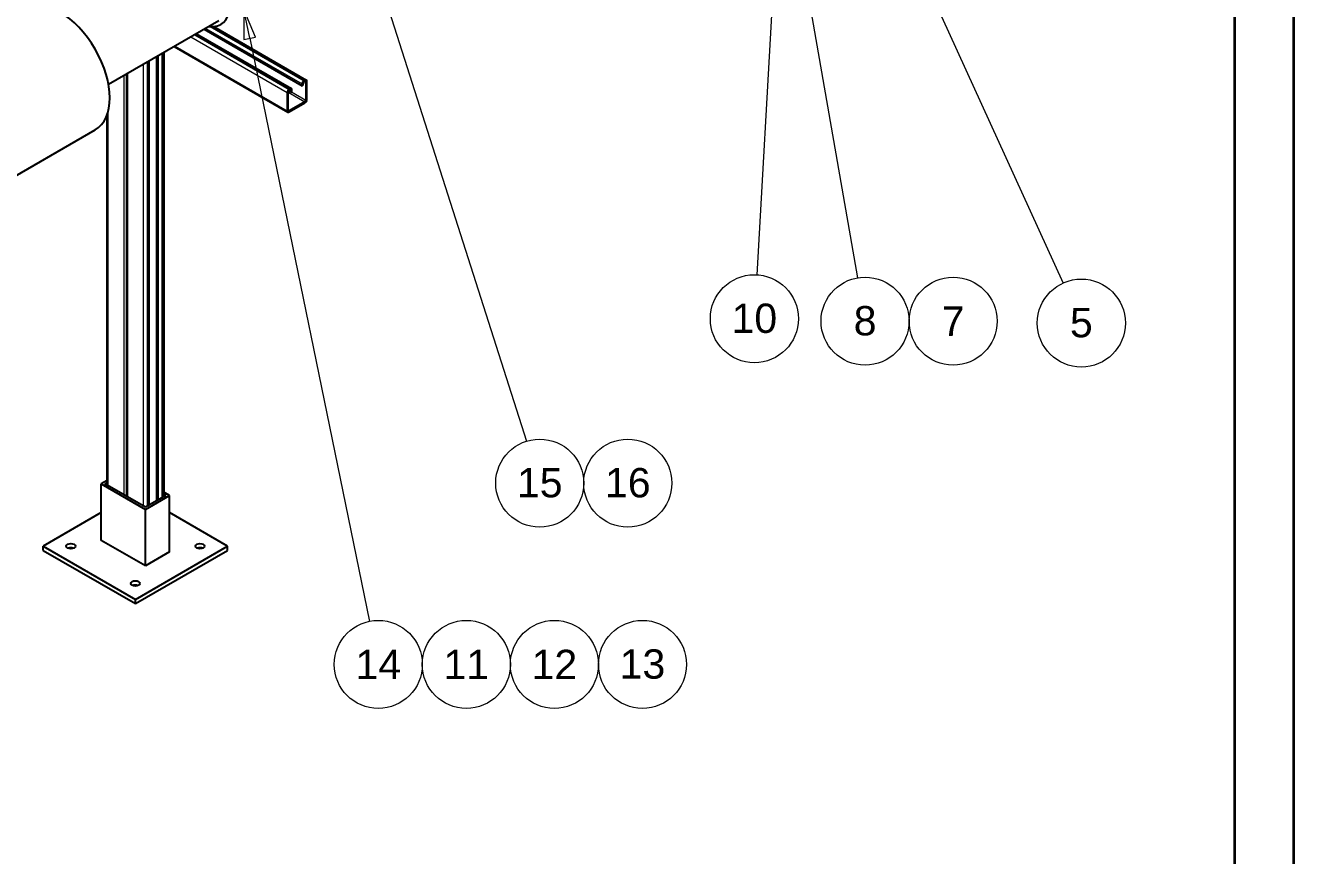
# Model space of a CAD drawing. Header units: millimetres. Extents: x 0 to 8400, y 0 to 5940.
# Drawn here: x 6240 to 8400, y 3327 to 4742 of the extents above; entities that cross this region are included whole.
import ezdxf

# ---------------------------------------------------------------- set-up
doc = ezdxf.new("R2010")
doc.units = ezdxf.units.MM
doc.header["$LTSCALE"] = 20
doc.layers.get('0').update_dxf_attribs({"lineweight": 18})
for name, color, linetype, lineweight in [('Border', 7, 'Continuous', 35), ('Symbol', 7, 'Continuous', 18), ('Visible', 7, 'Continuous', 25), ('Visible Narrow', 7, 'Continuous', 18)]:
    doc.layers.add(name, color=color, linetype=linetype, lineweight=lineweight)
doc.styles.add('Note Text', font='arial.ttf')

# ---------------------------------------------------------------- blocks, each defined once
blk = doc.blocks.new('Borders Bigadan Border')
at = {"layer": 'Border'}
for p, q in [((420, 297), (420, 0)), ((415, 5), (415, 292))]:
    blk.add_line(p, q, dxfattribs=at)
blk = doc.blocks.new('Balloon3')
at = {"layer": 'Symbol'}
for p, q in [((331.09, 235.98), (330.59, 238.43)), ((331.58, 236.08), (330.59, 238.43)), ((330.59, 238.43), (330.6, 235.88)), ((330.6, 235.88), (331.58, 236.08)), ((331.09, 235.98), (341.29, 186.29))]:
    blk.add_line(p, q, dxfattribs=at)
at = {"layer": 'Symbol', "flags": 128}
blk.add_lwpolyline([(331.58, 236.08), (330.59, 238.43), (330.6, 235.88), (331.58, 236.08)], dxfattribs=at)
at = {"layer": 'Symbol'}
for centre in [(342.04, 182.62), (349.54, 182.62), (357.04, 182.62), (364.54, 182.62)]:
    blk.add_circle(centre, 3.75, dxfattribs=at)
blk.add_solid([(331.58, 236.08), (330.59, 238.43), (330.6, 235.88), (331.58, 236.08)], dxfattribs=at)
at = {"layer": 'Symbol', "char_height": 2.5, "attachment_point": 5, "style": 'Note Text'}
for s, insert in [('14', (342.04, 182.62)), ('11', (349.54, 182.62)), ('12', (357.04, 182.62)), ('13', (364.54, 182.64))]:
    blk.add_mtext(s, dxfattribs=dict(at, insert=insert))
blk = doc.blocks.new('Balloon6')
at = {"layer": 'Symbol'}
for p, q in [((375.65, 256.97), (375.58, 254.42)), ((376.07, 254.5), (375.65, 256.97)), ((376.57, 254.59), (375.65, 256.97)), ((375.58, 254.42), (376.57, 254.59)), ((376.07, 254.5), (382.86, 215.56))]:
    blk.add_line(p, q, dxfattribs=at)
at = {"layer": 'Symbol', "flags": 128}
blk.add_lwpolyline([(376.57, 254.59), (375.65, 256.97), (375.58, 254.42), (376.57, 254.59)], dxfattribs=at)
at = {"layer": 'Symbol'}
for centre in [(383.5, 211.87), (391, 211.87)]:
    blk.add_circle(centre, 3.75, dxfattribs=at)
blk.add_solid([(376.57, 254.59), (375.65, 256.97), (375.58, 254.42), (376.57, 254.59)], dxfattribs=at)
at = {"layer": 'Symbol', "char_height": 2.5, "attachment_point": 5, "style": 'Note Text'}
for s, insert in [('8', (383.5, 211.89)), ('7', (391, 211.87))]:
    blk.add_mtext(s, dxfattribs=dict(at, insert=insert))
blk = doc.blocks.new('Balloon7')
at = {"layer": 'Symbol'}
for p, q in [((376.04, 246.73), (375.4, 244.26)), ((375.9, 244.23), (376.04, 246.73)), ((376.4, 244.2), (376.04, 246.73)), ((375.9, 244.23), (374.28, 215.81)), ((375.4, 244.26), (376.4, 244.2))]:
    blk.add_line(p, q, dxfattribs=at)
at = {"layer": 'Symbol', "flags": 128}
blk.add_lwpolyline([(376.4, 244.2), (376.04, 246.73), (375.4, 244.26), (376.4, 244.2)], dxfattribs=at)
at = {"layer": 'Symbol'}
blk.add_circle((374.07, 212.08), 3.75, dxfattribs=at)
blk.add_solid([(376.4, 244.2), (376.04, 246.73), (375.4, 244.26), (376.4, 244.2)], dxfattribs=at)
at = {"layer": 'Symbol', "insert": (374.07, 212.1), "char_height": 2.5, "attachment_point": 5, "style": 'Note Text'}
blk.add_mtext('10', dxfattribs=at)
blk = doc.blocks.new('Balloon8')
at = {"layer": 'Symbol'}
for p, q in [((387.77, 242.74), (386.73, 245.02)), ((388.22, 242.95), (386.73, 245.02)), ((386.73, 245.02), (387.31, 242.54)), ((387.31, 242.54), (388.22, 242.95)), ((387.77, 242.74), (400.37, 215.11))]:
    blk.add_line(p, q, dxfattribs=at)
at = {"layer": 'Symbol', "flags": 128}
blk.add_lwpolyline([(388.22, 242.95), (386.73, 245.02), (387.31, 242.54), (388.22, 242.95)], dxfattribs=at)
at = {"layer": 'Symbol'}
blk.add_circle((401.92, 211.71), 3.75, dxfattribs=at)
blk.add_solid([(388.22, 242.95), (386.73, 245.02), (387.31, 242.54), (388.22, 242.95)], dxfattribs=at)
at = {"layer": 'Symbol', "insert": (401.92, 211.73), "char_height": 2.5, "attachment_point": 5, "style": 'Note Text'}
blk.add_mtext('5', dxfattribs=at)
blk = doc.blocks.new('Balloon9')
at = {"layer": 'Symbol'}
for p, q in [((342.98, 238.28), (342.23, 240.66)), ((343.46, 238.43), (342.23, 240.66)), ((342.23, 240.66), (342.51, 238.12)), ((342.51, 238.12), (343.46, 238.43)), ((342.98, 238.28), (354.65, 201.64))]:
    blk.add_line(p, q, dxfattribs=at)
at = {"layer": 'Symbol', "flags": 128}
blk.add_lwpolyline([(343.46, 238.43), (342.23, 240.66), (342.51, 238.12), (343.46, 238.43)], dxfattribs=at)
at = {"layer": 'Symbol'}
for centre in [(355.79, 198.07), (363.29, 198.07)]:
    blk.add_circle(centre, 3.75, dxfattribs=at)
blk.add_solid([(343.46, 238.43), (342.23, 240.66), (342.51, 238.12), (343.46, 238.43)], dxfattribs=at)
at = {"layer": 'Symbol', "char_height": 2.5, "attachment_point": 5, "style": 'Note Text'}
for s, insert in [('15', (355.79, 198.09)), ('16', (363.29, 198.09))]:
    blk.add_mtext(s, dxfattribs=dict(at, insert=insert))

msp = doc.modelspace()

# ---------------------------------------------------------------- linework, layer by layer
at = {"layer": 'Visible'}
for p, q in [((6569.34, 4749.15), (6381.24, 4640.56)), ((6544.45, 4734.78), (6711.15, 4638.53)), ((6559.83, 4739.74), (6718.16, 4648.33)), ((6530.98, 4727), (6692.71, 4633.63)), ((6475.26, 4694.83), (6475.26, 3938.25)), ((6493.33, 4705.27), (6686.61, 4593.68)), ((6449.8, 4680.14), (6449.8, 3923.55)), ((6463.27, 4687.91), (6463.27, 3931.33)), ((6412.15, 4658.4), (6412.15, 3938.61)), ((6715.94, 4648.11), (6714.29, 4647.15)), ((6714.29, 4645.34), (6715.94, 4646.29)), ((6717.51, 4645.38), (6717.51, 4614.09)), ((6719.08, 4614.99), (6719.08, 4646.29)), ((6685.69, 4627.01), (6685.69, 4595.71)), ((6687.26, 4596.62), (6687.26, 4627.92)), ((6687.99, 4629.86), (6692.06, 4627.51)), ((6690.49, 4633.41), (6688.84, 4632.46)), ((6688.84, 4630.64), (6690.49, 4631.59)), ((6692.06, 4630.69), (6692.06, 4627.51)), ((6692.06, 4627.51), (6693.63, 4628.42)), ((6693.63, 4628.42), (6693.63, 4631.59)), ((6711.15, 4641.71), (6711.15, 4638.53)), ((6711.15, 4638.53), (6712.72, 4639.44)), ((6712.72, 4639.44), (6712.72, 4642.62)), ((6715.94, 4611.36), (6688.84, 4595.71)), ((6688.84, 4593.9), (6715.94, 4609.55)), ((6378.76, 3957.89), (6378.76, 4588.94)), ((6085.25, 4405.52), (6358.67, 4563.37)), ((6378.76, 3965.64), (6368.91, 3959.95)), ((6368.91, 3959.95), (6444.02, 3916.59)), ((6368.91, 3863.79), (6368.91, 3959.95)), ((6375.19, 3959.95), (6378.76, 3962.01)), ((6444.02, 3920.21), (6375.19, 3959.95)), ((6478.82, 3940.31), (6444.02, 3920.21)), ((6444.02, 3916.59), (6485.11, 3940.31)), ((6485.11, 3940.31), (6475.26, 3946)), ((6475.26, 3942.37), (6478.82, 3940.31)), ((6485.11, 3844.14), (6485.11, 3940.31)), ((6368.91, 3911.14), (6269.87, 3853.96)), ((6444.02, 3820.42), (6444.02, 3916.59)), ((6584.14, 3853.96), (6485.11, 3911.14)), ((6269.87, 3853.96), (6427.01, 3763.24)), ((6269.87, 3846.71), (6269.87, 3853.96)), ((6269.87, 3846.71), (6427.01, 3755.99)), ((6444.02, 3820.42), (6368.91, 3863.79)), ((6427.01, 3763.24), (6584.14, 3853.96)), ((6427.01, 3755.99), (6584.14, 3846.71)), ((6584.14, 3846.71), (6584.14, 3853.96)), ((6485.11, 3844.14), (6444.02, 3820.42)), ((6427.01, 3755.99), (6427.01, 3763.24))]:
    msp.add_line(p, q, dxfattribs=at)
for centre, major_axis, start_param, end_param in [((6299.14, 4666.48), (-59.53, 103.11), 3.1415927, 6.2831853), ((6537.59, 4804.15), (35.28, -61.1), 5.8321585, 7.005744), ((6551.54, 4745.52), (10.56, 0), 4.807038, 5.143581), ((6714.29, 4643.52), (-2.22, -3.85), 3.9269908, 5.4977871), ((6714.29, 4643.52), (1.11, 1.92), 0.7853982, 2.3561945), ((6715.94, 4644.48), (2.22, 3.85), 5.4977871, 7.0685835), ((6715.94, 4644.48), (1.11, 1.92), 5.4977871, 7.0685835), ((6688.84, 4628.83), (-2.22, -3.85), 3.9269908, 5.4977871), ((6688.84, 4628.83), (1.11, 1.92), 0.7853982, 2.3561945), ((6690.49, 4629.78), (2.22, 3.85), 5.4977871, 7.0685835), ((6690.49, 4629.78), (1.11, 1.92), 5.4977871, 7.0685835), ((6715.94, 4613.18), (2.22, 3.85), 3.9269908, 5.4977871), ((6715.94, 4613.18), (-1.11, -1.92), 0.7853982, 2.3561945), ((6688.84, 4597.53), (-2.22, -3.85), 5.4977871, 7.0685835), ((6688.84, 4597.53), (-1.11, -1.92), 5.4977871, 7.0685835), ((6317.01, 3846.71), (-7.78, 0), 4.0825494, 5.3422285), ((6537, 3846.71), (-7.78, 0), 4.0825494, 5.3422285), ((6427.01, 3783.2), (-7.78, 0), 4.0825494, 5.3422285)]:
    msp.add_ellipse(centre, major_axis=major_axis, ratio=0.5773503, start_param=start_param, end_param=end_param, dxfattribs=at)
for centre in [(6317.01, 3853.96), (6537, 3853.96), (6427.01, 3790.46)]:
    msp.add_ellipse(centre, major_axis=(7.78, 0), ratio=0.5773503, dxfattribs=at)
at = {"layer": 'Visible Narrow'}
for p, q in [((6547.2, 4736.37), (6711.15, 4641.71)), ((6554.15, 4739.61), (6714.29, 4647.15)), ((6557, 4739.87), (6715.94, 4648.11)), ((6521.74, 4721.67), (6685.69, 4627.01)), ((6528.03, 4725.3), (6688.84, 4632.46)), ((6529.68, 4726.25), (6690.49, 4633.41)), ((6466.02, 4689.5), (6466.02, 3932.92)), ((6472.3, 4693.13), (6472.3, 3936.54)), ((6473.95, 4694.08), (6473.95, 3937.5)), ((6494.63, 4706.02), (6685.69, 4595.71)), ((6440.56, 4674.8), (6440.56, 3922.21)), ((6446.85, 4678.43), (6446.85, 3921.85)), ((6448.5, 3922.8), (6448.5, 4679.38)), ((6407.17, 4655.52), (6407.17, 3941.49)), ((6413.46, 4659.15), (6413.46, 3937.86)), ((6715.94, 4646.29), (6717.51, 4645.38)), ((6687.26, 4627.92), (6715.94, 4611.36)), ((6690.49, 4631.59), (6692.06, 4630.69)), ((6693.16, 4628.15), (6717.51, 4614.09)), ((6380.07, 4592.96), (6380.07, 3957.14)), ((6687.26, 4596.62), (6688.84, 4595.71))]:
    msp.add_line(p, q, dxfattribs=at)

# ---------------------------------------------------------------- block references
at = {"xscale": 20, "yscale": 20, "zscale": 20}
msp.add_blockref('Borders Bigadan Border', (0, 0), dxfattribs=at)
at = {"layer": 'Symbol', "xscale": 20, "yscale": 20, "zscale": 20}
for name in ['Balloon6', 'Balloon7', 'Balloon8', 'Balloon9', 'Balloon3']:
    msp.add_blockref(name, (0, 0), dxfattribs=at)

doc.saveas('drawing.dxf')
